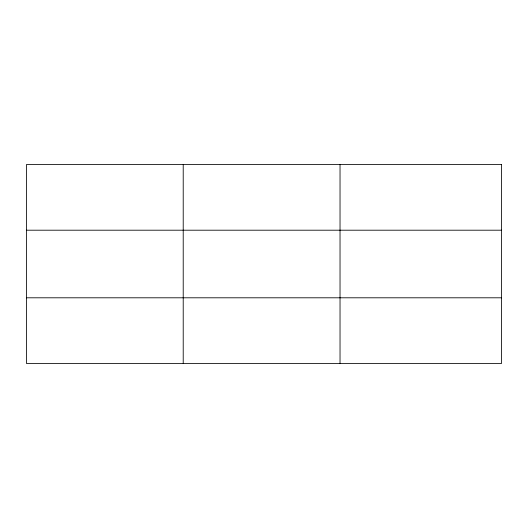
<?xml version="1.0" encoding="UTF-8"?>
<svg xmlns="http://www.w3.org/2000/svg" width="528" height="528" viewBox="0 0 528 528"><rect width="100%" height="100%" fill="white"/><g stroke="black" fill="none" stroke-linecap="round" stroke-linejoin="round"><path stroke-width="0.79" d="M183.216 164.597L183.216 363.403M340.032 164.597L340.032 363.403M26.4 230.201L501.6 230.201M26.4 297.799L501.6 297.799M501.6 164.597L501.6 363.403L26.4 363.403L26.4 164.597L501.6 164.597"/></g></svg>
